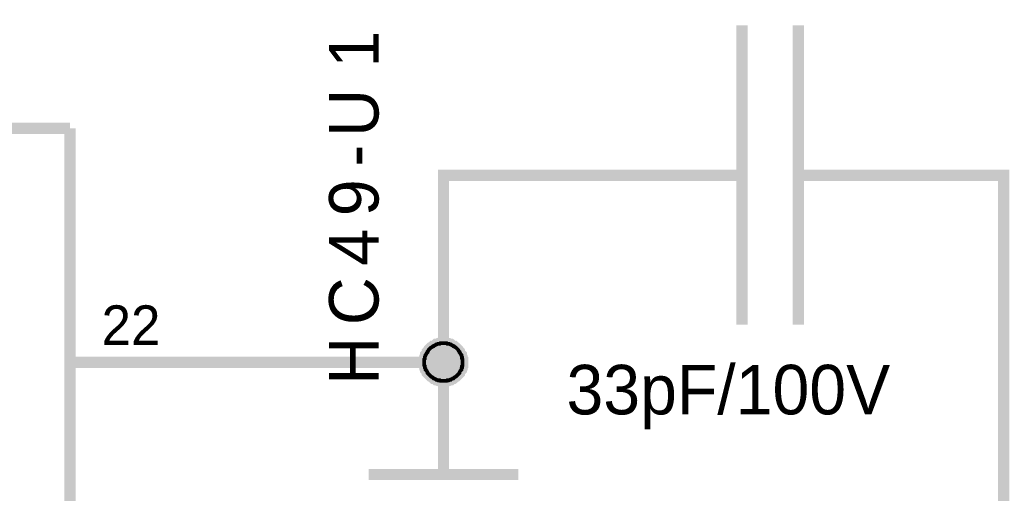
# Model space of a CAD drawing. Header units: millimetres. Extents: x 0 to 420, y 0 to 297.
# Drawn here: x 138.69 to 165.18, y 238.99 to 251.65 of the extents above; entities that cross this region are included whole.
import ezdxf

# ---------------------------------------------------------------- set-up
doc = ezdxf.new("R2010")
doc.units = ezdxf.units.MM
doc.layers.add('Sheet', color=255, linetype='Continuous')

msp = doc.modelspace()

# ---------------------------------------------------------------- linework, layer by layer
at = {"layer": 'Sheet'}
for points, const_width in [([(158.03, 251.496), (158.03, 243.498)], 0.3), ([(159.536, 251.496), (159.536, 243.498)], 0.3), ([(120.045, 248.747), (140.039, 248.747)], 0.3), ([(140.039, 248.747), (140.039, 217.484)], 0.3), ([(150.035, 242.488), (150.035, 247.489), (155.034, 247.489)], 0.3), ([(158.03, 247.489), (155.034, 247.489)], 0.3), ([(159.536, 247.489), (162.532, 247.489)], 0.3), ([(162.532, 227.486), (165.031, 227.486), (165.031, 237.487), (165.031, 247.489), (162.532, 247.489)], 0.3), ([(149.522, 242.488), (149.522, 242.521), (149.522, 242.538), (149.522, 242.571), (149.539, 242.588), (149.539, 242.621), (149.539, 242.637), (149.555, 242.67), (149.555, 242.687), (149.572, 242.703), (149.589, 242.737), (149.605, 242.753), (149.605, 242.77), (149.622, 242.786), (149.638, 242.819), (149.655, 242.836), (149.671, 242.852), (149.688, 242.869), (149.704, 242.886), (149.738, 242.902), (149.754, 242.919), (149.771, 242.919), (149.787, 242.935), (149.82, 242.952), (149.837, 242.968), (149.853, 242.968), (149.887, 242.985), (149.903, 242.985), (149.936, 242.985), (149.953, 243.002), (149.986, 243.002), (150.002, 243.002), (150.035, 243.002)], 0.3), ([(149.522, 242.488), (149.522, 242.521), (149.522, 242.538), (149.522, 242.571), (149.539, 242.588), (149.539, 242.621), (149.539, 242.637), (149.555, 242.67), (149.555, 242.687), (149.572, 242.703), (149.589, 242.737), (149.605, 242.753), (149.605, 242.77), (149.622, 242.786), (149.638, 242.819), (149.655, 242.836), (149.671, 242.852), (149.688, 242.869), (149.704, 242.886), (149.738, 242.902), (149.754, 242.919), (149.771, 242.919), (149.787, 242.935), (149.82, 242.952), (149.837, 242.968), (149.853, 242.968), (149.887, 242.985), (149.903, 242.985), (149.936, 242.985), (149.953, 243.002), (149.986, 243.002), (150.002, 243.002), (150.035, 243.002)], 0.3), ([(149.522, 242.488), (149.522, 242.521), (149.522, 242.538), (149.522, 242.571), (149.539, 242.588), (149.539, 242.621), (149.539, 242.637), (149.555, 242.67), (149.555, 242.687), (149.572, 242.703), (149.589, 242.737), (149.605, 242.753), (149.605, 242.77), (149.622, 242.786), (149.638, 242.819), (149.655, 242.836), (149.671, 242.852), (149.688, 242.869), (149.704, 242.886), (149.738, 242.902), (149.754, 242.919), (149.771, 242.919), (149.787, 242.935), (149.82, 242.952), (149.837, 242.968), (149.853, 242.968), (149.887, 242.985), (149.903, 242.985), (149.936, 242.985), (149.953, 243.002), (149.986, 243.002), (150.002, 243.002), (150.035, 243.002)], 0.3), ([(149.522, 242.488), (149.522, 242.521), (149.522, 242.538), (149.522, 242.571), (149.539, 242.588), (149.539, 242.621), (149.539, 242.637), (149.555, 242.67), (149.555, 242.687), (149.572, 242.703), (149.589, 242.737), (149.605, 242.753), (149.605, 242.77), (149.622, 242.786), (149.638, 242.819), (149.655, 242.836), (149.671, 242.852), (149.688, 242.869), (149.704, 242.886), (149.738, 242.902), (149.754, 242.919), (149.771, 242.919), (149.787, 242.935), (149.82, 242.952), (149.837, 242.968), (149.853, 242.968), (149.887, 242.985), (149.903, 242.985), (149.936, 242.985), (149.953, 243.002), (149.986, 243.002), (150.002, 243.002), (150.035, 243.002)], 0.3), ([(150.035, 243.002), (150.035, 243.002)], 0.3), ([(150.035, 243.002), (150.069, 243.002), (150.085, 243.002), (150.118, 243.002), (150.135, 242.985), (150.168, 242.985), (150.184, 242.985), (150.218, 242.968), (150.234, 242.968), (150.251, 242.952), (150.284, 242.935), (150.3, 242.919), (150.317, 242.919), (150.333, 242.902), (150.366, 242.886), (150.383, 242.869), (150.4, 242.852), (150.416, 242.836), (150.433, 242.819), (150.449, 242.786), (150.466, 242.77), (150.466, 242.753), (150.482, 242.737), (150.499, 242.703), (150.515, 242.687), (150.515, 242.67), (150.532, 242.637), (150.532, 242.621), (150.532, 242.588), (150.549, 242.571), (150.549, 242.538), (150.549, 242.521), (150.549, 242.488)], 0.3), ([(150.035, 243.002), (150.035, 243.002)], 0.3), ([(150.035, 243.002), (150.069, 243.002), (150.085, 243.002), (150.118, 243.002), (150.135, 242.985), (150.168, 242.985), (150.184, 242.985), (150.218, 242.968), (150.234, 242.968), (150.251, 242.952), (150.284, 242.935), (150.3, 242.919), (150.317, 242.919), (150.333, 242.902), (150.366, 242.886), (150.383, 242.869), (150.4, 242.852), (150.416, 242.836), (150.433, 242.819), (150.449, 242.786), (150.466, 242.77), (150.466, 242.753), (150.482, 242.737), (150.499, 242.703), (150.515, 242.687), (150.515, 242.67), (150.532, 242.637), (150.532, 242.621), (150.532, 242.588), (150.549, 242.571), (150.549, 242.538), (150.549, 242.521), (150.549, 242.488)], 0.3), ([(150.035, 243.002), (150.035, 243.002)], 0.3), ([(150.035, 243.002), (150.069, 243.002), (150.085, 243.002), (150.118, 243.002), (150.135, 242.985), (150.168, 242.985), (150.184, 242.985), (150.218, 242.968), (150.234, 242.968), (150.251, 242.952), (150.284, 242.935), (150.3, 242.919), (150.317, 242.919), (150.333, 242.902), (150.366, 242.886), (150.383, 242.869), (150.4, 242.852), (150.416, 242.836), (150.433, 242.819), (150.449, 242.786), (150.466, 242.77), (150.466, 242.753), (150.482, 242.737), (150.499, 242.703), (150.515, 242.687), (150.515, 242.67), (150.532, 242.637), (150.532, 242.621), (150.532, 242.588), (150.549, 242.571), (150.549, 242.538), (150.549, 242.521), (150.549, 242.488)], 0.3), ([(150.035, 243.002), (150.035, 243.002)], 0.3), ([(150.035, 243.002), (150.069, 243.002), (150.085, 243.002), (150.118, 243.002), (150.135, 242.985), (150.168, 242.985), (150.184, 242.985), (150.218, 242.968), (150.234, 242.968), (150.251, 242.952), (150.284, 242.935), (150.3, 242.919), (150.317, 242.919), (150.333, 242.902), (150.366, 242.886), (150.383, 242.869), (150.4, 242.852), (150.416, 242.836), (150.433, 242.819), (150.449, 242.786), (150.466, 242.77), (150.466, 242.753), (150.482, 242.737), (150.499, 242.703), (150.515, 242.687), (150.515, 242.67), (150.532, 242.637), (150.532, 242.621), (150.532, 242.588), (150.549, 242.571), (150.549, 242.538), (150.549, 242.521), (150.549, 242.488)], 0.3), ([(149.522, 242.488), (149.522, 242.521), (149.522, 242.538), (149.522, 242.571), (149.539, 242.588), (149.539, 242.621), (149.539, 242.637), (149.555, 242.67), (149.555, 242.687), (149.572, 242.703), (149.589, 242.737), (149.605, 242.753), (149.605, 242.77), (149.622, 242.786), (149.638, 242.819), (149.655, 242.836), (149.671, 242.852), (149.688, 242.869), (149.704, 242.886), (149.738, 242.902), (149.754, 242.919), (149.771, 242.919), (149.787, 242.935), (149.82, 242.952), (149.837, 242.968), (149.853, 242.968), (149.887, 242.985), (149.903, 242.985), (149.936, 242.985), (149.953, 243.002), (149.986, 243.002), (150.002, 243.002), (150.035, 243.002)], 0.0991), ([(149.522, 242.488), (149.522, 242.521), (149.522, 242.538), (149.522, 242.571), (149.539, 242.588), (149.539, 242.621), (149.539, 242.637), (149.555, 242.67), (149.555, 242.687), (149.572, 242.703), (149.589, 242.737), (149.605, 242.753), (149.605, 242.77), (149.622, 242.786), (149.638, 242.819), (149.655, 242.836), (149.671, 242.852), (149.688, 242.869), (149.704, 242.886), (149.738, 242.902), (149.754, 242.919), (149.771, 242.919), (149.787, 242.935), (149.82, 242.952), (149.837, 242.968), (149.853, 242.968), (149.887, 242.985), (149.903, 242.985), (149.936, 242.985), (149.953, 243.002), (149.986, 243.002), (150.002, 243.002), (150.035, 243.002)], 0.0991), ([(149.522, 242.488), (149.522, 242.521), (149.522, 242.538), (149.522, 242.571), (149.539, 242.588), (149.539, 242.621), (149.539, 242.637), (149.555, 242.67), (149.555, 242.687), (149.572, 242.703), (149.589, 242.737), (149.605, 242.753), (149.605, 242.77), (149.622, 242.786), (149.638, 242.819), (149.655, 242.836), (149.671, 242.852), (149.688, 242.869), (149.704, 242.886), (149.738, 242.902), (149.754, 242.919), (149.771, 242.919), (149.787, 242.935), (149.82, 242.952), (149.837, 242.968), (149.853, 242.968), (149.887, 242.985), (149.903, 242.985), (149.936, 242.985), (149.953, 243.002), (149.986, 243.002), (150.002, 243.002), (150.035, 243.002)], 0.0991), ([(149.522, 242.488), (149.522, 242.521), (149.522, 242.538), (149.522, 242.571), (149.539, 242.588), (149.539, 242.621), (149.539, 242.637), (149.555, 242.67), (149.555, 242.687), (149.572, 242.703), (149.589, 242.737), (149.605, 242.753), (149.605, 242.77), (149.622, 242.786), (149.638, 242.819), (149.655, 242.836), (149.671, 242.852), (149.688, 242.869), (149.704, 242.886), (149.738, 242.902), (149.754, 242.919), (149.771, 242.919), (149.787, 242.935), (149.82, 242.952), (149.837, 242.968), (149.853, 242.968), (149.887, 242.985), (149.903, 242.985), (149.936, 242.985), (149.953, 243.002), (149.986, 243.002), (150.002, 243.002), (150.035, 243.002)], 0.0991), ([(150.035, 243.002), (150.035, 243.002)], 0.0991), ([(150.035, 243.002), (150.069, 243.002), (150.085, 243.002), (150.118, 243.002), (150.135, 242.985), (150.168, 242.985), (150.184, 242.985), (150.218, 242.968), (150.234, 242.968), (150.251, 242.952), (150.284, 242.935), (150.3, 242.919), (150.317, 242.919), (150.333, 242.902), (150.366, 242.886), (150.383, 242.869), (150.4, 242.852), (150.416, 242.836), (150.433, 242.819), (150.449, 242.786), (150.466, 242.77), (150.466, 242.753), (150.482, 242.737), (150.499, 242.703), (150.515, 242.687), (150.515, 242.67), (150.532, 242.637), (150.532, 242.621), (150.532, 242.588), (150.549, 242.571), (150.549, 242.538), (150.549, 242.521), (150.549, 242.488)], 0.0991), ([(150.035, 243.002), (150.035, 243.002)], 0.0991), ([(150.035, 243.002), (150.069, 243.002), (150.085, 243.002), (150.118, 243.002), (150.135, 242.985), (150.168, 242.985), (150.184, 242.985), (150.218, 242.968), (150.234, 242.968), (150.251, 242.952), (150.284, 242.935), (150.3, 242.919), (150.317, 242.919), (150.333, 242.902), (150.366, 242.886), (150.383, 242.869), (150.4, 242.852), (150.416, 242.836), (150.433, 242.819), (150.449, 242.786), (150.466, 242.77), (150.466, 242.753), (150.482, 242.737), (150.499, 242.703), (150.515, 242.687), (150.515, 242.67), (150.532, 242.637), (150.532, 242.621), (150.532, 242.588), (150.549, 242.571), (150.549, 242.538), (150.549, 242.521), (150.549, 242.488)], 0.0991), ([(150.035, 243.002), (150.035, 243.002)], 0.0991), ([(150.035, 243.002), (150.069, 243.002), (150.085, 243.002), (150.118, 243.002), (150.135, 242.985), (150.168, 242.985), (150.184, 242.985), (150.218, 242.968), (150.234, 242.968), (150.251, 242.952), (150.284, 242.935), (150.3, 242.919), (150.317, 242.919), (150.333, 242.902), (150.366, 242.886), (150.383, 242.869), (150.4, 242.852), (150.416, 242.836), (150.433, 242.819), (150.449, 242.786), (150.466, 242.77), (150.466, 242.753), (150.482, 242.737), (150.499, 242.703), (150.515, 242.687), (150.515, 242.67), (150.532, 242.637), (150.532, 242.621), (150.532, 242.588), (150.549, 242.571), (150.549, 242.538), (150.549, 242.521), (150.549, 242.488)], 0.0991), ([(150.035, 243.002), (150.035, 243.002)], 0.0991), ([(150.035, 243.002), (150.069, 243.002), (150.085, 243.002), (150.118, 243.002), (150.135, 242.985), (150.168, 242.985), (150.184, 242.985), (150.218, 242.968), (150.234, 242.968), (150.251, 242.952), (150.284, 242.935), (150.3, 242.919), (150.317, 242.919), (150.333, 242.902), (150.366, 242.886), (150.383, 242.869), (150.4, 242.852), (150.416, 242.836), (150.433, 242.819), (150.449, 242.786), (150.466, 242.77), (150.466, 242.753), (150.482, 242.737), (150.499, 242.703), (150.515, 242.687), (150.515, 242.67), (150.532, 242.637), (150.532, 242.621), (150.532, 242.588), (150.549, 242.571), (150.549, 242.538), (150.549, 242.521), (150.549, 242.488)], 0.0991), ([(140.039, 242.488), (142.538, 242.488)], 0.3), ([(150.035, 241.246), (150.035, 242.488), (142.538, 242.488)], 0.3), ([(150.035, 241.991), (150.002, 241.991), (149.986, 241.991), (149.953, 241.991), (149.936, 242.008), (149.903, 242.008), (149.887, 242.008), (149.853, 242.025), (149.837, 242.025), (149.82, 242.041), (149.787, 242.058), (149.771, 242.058), (149.754, 242.074), (149.738, 242.091), (149.704, 242.107), (149.688, 242.124), (149.671, 242.14), (149.655, 242.157), (149.638, 242.174), (149.622, 242.19), (149.605, 242.207), (149.605, 242.223), (149.589, 242.256), (149.572, 242.273), (149.555, 242.289), (149.555, 242.323), (149.539, 242.339), (149.539, 242.356), (149.539, 242.389), (149.522, 242.405), (149.522, 242.439), (149.522, 242.455), (149.522, 242.488)], 0.3), ([(149.522, 242.488), (149.522, 242.488)], 0.3), ([(150.035, 241.991), (150.002, 241.991), (149.986, 241.991), (149.953, 241.991), (149.936, 242.008), (149.903, 242.008), (149.887, 242.008), (149.853, 242.025), (149.837, 242.025), (149.82, 242.041), (149.787, 242.058), (149.771, 242.058), (149.754, 242.074), (149.738, 242.091), (149.704, 242.107), (149.688, 242.124), (149.671, 242.14), (149.655, 242.157), (149.638, 242.174), (149.622, 242.19), (149.605, 242.207), (149.605, 242.223), (149.589, 242.256), (149.572, 242.273), (149.555, 242.289), (149.555, 242.323), (149.539, 242.339), (149.539, 242.356), (149.539, 242.389), (149.522, 242.405), (149.522, 242.439), (149.522, 242.455), (149.522, 242.488)], 0.3), ([(149.522, 242.488), (149.522, 242.488)], 0.3), ([(150.035, 241.991), (150.002, 241.991), (149.986, 241.991), (149.953, 241.991), (149.936, 242.008), (149.903, 242.008), (149.887, 242.008), (149.853, 242.025), (149.837, 242.025), (149.82, 242.041), (149.787, 242.058), (149.771, 242.058), (149.754, 242.074), (149.738, 242.091), (149.704, 242.107), (149.688, 242.124), (149.671, 242.14), (149.655, 242.157), (149.638, 242.174), (149.622, 242.19), (149.605, 242.207), (149.605, 242.223), (149.589, 242.256), (149.572, 242.273), (149.555, 242.289), (149.555, 242.323), (149.539, 242.339), (149.539, 242.356), (149.539, 242.389), (149.522, 242.405), (149.522, 242.439), (149.522, 242.455), (149.522, 242.488)], 0.3), ([(149.522, 242.488), (149.522, 242.488)], 0.3), ([(150.035, 241.991), (150.002, 241.991), (149.986, 241.991), (149.953, 241.991), (149.936, 242.008), (149.903, 242.008), (149.887, 242.008), (149.853, 242.025), (149.837, 242.025), (149.82, 242.041), (149.787, 242.058), (149.771, 242.058), (149.754, 242.074), (149.738, 242.091), (149.704, 242.107), (149.688, 242.124), (149.671, 242.14), (149.655, 242.157), (149.638, 242.174), (149.622, 242.19), (149.605, 242.207), (149.605, 242.223), (149.589, 242.256), (149.572, 242.273), (149.555, 242.289), (149.555, 242.323), (149.539, 242.339), (149.539, 242.356), (149.539, 242.389), (149.522, 242.405), (149.522, 242.439), (149.522, 242.455), (149.522, 242.488)], 0.3), ([(149.522, 242.488), (149.522, 242.488)], 0.3), ([(150.549, 242.488), (150.549, 242.455), (150.549, 242.439), (150.549, 242.405), (150.532, 242.389), (150.532, 242.356), (150.532, 242.339), (150.515, 242.323), (150.515, 242.289), (150.499, 242.273), (150.482, 242.256), (150.466, 242.223), (150.466, 242.207), (150.449, 242.19), (150.433, 242.174), (150.416, 242.157), (150.4, 242.14), (150.383, 242.124), (150.366, 242.107), (150.333, 242.091), (150.317, 242.074), (150.3, 242.058), (150.284, 242.058), (150.251, 242.041), (150.234, 242.025), (150.218, 242.025), (150.184, 242.008), (150.168, 242.008), (150.135, 242.008), (150.118, 241.991), (150.085, 241.991), (150.069, 241.991), (150.035, 241.991)], 0.3), ([(150.549, 242.488), (150.549, 242.455), (150.549, 242.439), (150.549, 242.405), (150.532, 242.389), (150.532, 242.356), (150.532, 242.339), (150.515, 242.323), (150.515, 242.289), (150.499, 242.273), (150.482, 242.256), (150.466, 242.223), (150.466, 242.207), (150.449, 242.19), (150.433, 242.174), (150.416, 242.157), (150.4, 242.14), (150.383, 242.124), (150.366, 242.107), (150.333, 242.091), (150.317, 242.074), (150.3, 242.058), (150.284, 242.058), (150.251, 242.041), (150.234, 242.025), (150.218, 242.025), (150.184, 242.008), (150.168, 242.008), (150.135, 242.008), (150.118, 241.991), (150.085, 241.991), (150.069, 241.991), (150.035, 241.991)], 0.3), ([(150.549, 242.488), (150.549, 242.455), (150.549, 242.439), (150.549, 242.405), (150.532, 242.389), (150.532, 242.356), (150.532, 242.339), (150.515, 242.323), (150.515, 242.289), (150.499, 242.273), (150.482, 242.256), (150.466, 242.223), (150.466, 242.207), (150.449, 242.19), (150.433, 242.174), (150.416, 242.157), (150.4, 242.14), (150.383, 242.124), (150.366, 242.107), (150.333, 242.091), (150.317, 242.074), (150.3, 242.058), (150.284, 242.058), (150.251, 242.041), (150.234, 242.025), (150.218, 242.025), (150.184, 242.008), (150.168, 242.008), (150.135, 242.008), (150.118, 241.991), (150.085, 241.991), (150.069, 241.991), (150.035, 241.991)], 0.3), ([(150.549, 242.488), (150.549, 242.455), (150.549, 242.439), (150.549, 242.405), (150.532, 242.389), (150.532, 242.356), (150.532, 242.339), (150.515, 242.323), (150.515, 242.289), (150.499, 242.273), (150.482, 242.256), (150.466, 242.223), (150.466, 242.207), (150.449, 242.19), (150.433, 242.174), (150.416, 242.157), (150.4, 242.14), (150.383, 242.124), (150.366, 242.107), (150.333, 242.091), (150.317, 242.074), (150.3, 242.058), (150.284, 242.058), (150.251, 242.041), (150.234, 242.025), (150.218, 242.025), (150.184, 242.008), (150.168, 242.008), (150.135, 242.008), (150.118, 241.991), (150.085, 241.991), (150.069, 241.991), (150.035, 241.991)], 0.3), ([(150.549, 242.488), (150.549, 242.488), (150.549, 242.488), (150.549, 242.488), (150.549, 242.488), (150.549, 242.488), (150.549, 242.488), (150.549, 242.488), (150.549, 242.488), (150.549, 242.488), (150.549, 242.488), (150.549, 242.488), (150.549, 242.488), (150.549, 242.488), (150.549, 242.488), (150.549, 242.488), (150.549, 242.488), (150.549, 242.488), (150.549, 242.488), (150.549, 242.488), (150.549, 242.488), (150.549, 242.488), (150.549, 242.488), (150.549, 242.488), (150.549, 242.488), (150.549, 242.488), (150.549, 242.488), (150.549, 242.488), (150.549, 242.488), (150.549, 242.488), (150.549, 242.488), (150.549, 242.488), (150.549, 242.488)], 0.3), ([(150.549, 242.488), (150.549, 242.488)], 0.3), ([(150.549, 242.488), (150.549, 242.488), (150.549, 242.488), (150.549, 242.488), (150.549, 242.488), (150.549, 242.488), (150.549, 242.488), (150.549, 242.488), (150.549, 242.488), (150.549, 242.488), (150.549, 242.488), (150.549, 242.488), (150.549, 242.488), (150.549, 242.488), (150.549, 242.488), (150.549, 242.488), (150.549, 242.488), (150.549, 242.488), (150.549, 242.488), (150.549, 242.488), (150.549, 242.488), (150.549, 242.488), (150.549, 242.488), (150.549, 242.488), (150.549, 242.488), (150.549, 242.488), (150.549, 242.488), (150.549, 242.488), (150.549, 242.488), (150.549, 242.488), (150.549, 242.488), (150.549, 242.488), (150.549, 242.488)], 0.3), ([(150.549, 242.488), (150.549, 242.488)], 0.3), ([(150.549, 242.488), (150.549, 242.488), (150.549, 242.488), (150.549, 242.488), (150.549, 242.488), (150.549, 242.488), (150.549, 242.488), (150.549, 242.488), (150.549, 242.488), (150.549, 242.488), (150.549, 242.488), (150.549, 242.488), (150.549, 242.488), (150.549, 242.488), (150.549, 242.488), (150.549, 242.488), (150.549, 242.488), (150.549, 242.488), (150.549, 242.488), (150.549, 242.488), (150.549, 242.488), (150.549, 242.488), (150.549, 242.488), (150.549, 242.488), (150.549, 242.488), (150.549, 242.488), (150.549, 242.488), (150.549, 242.488), (150.549, 242.488), (150.549, 242.488), (150.549, 242.488), (150.549, 242.488), (150.549, 242.488)], 0.3), ([(150.549, 242.488), (150.549, 242.488)], 0.3), ([(150.549, 242.488), (150.549, 242.488), (150.549, 242.488), (150.549, 242.488), (150.549, 242.488), (150.549, 242.488), (150.549, 242.488), (150.549, 242.488), (150.549, 242.488), (150.549, 242.488), (150.549, 242.488), (150.549, 242.488), (150.549, 242.488), (150.549, 242.488), (150.549, 242.488), (150.549, 242.488), (150.549, 242.488), (150.549, 242.488), (150.549, 242.488), (150.549, 242.488), (150.549, 242.488), (150.549, 242.488), (150.549, 242.488), (150.549, 242.488), (150.549, 242.488), (150.549, 242.488), (150.549, 242.488), (150.549, 242.488), (150.549, 242.488), (150.549, 242.488), (150.549, 242.488), (150.549, 242.488), (150.549, 242.488)], 0.3), ([(150.549, 242.488), (150.549, 242.488)], 0.3), ([(150.035, 241.991), (150.002, 241.991), (149.986, 241.991), (149.953, 241.991), (149.936, 242.008), (149.903, 242.008), (149.887, 242.008), (149.853, 242.025), (149.837, 242.025), (149.82, 242.041), (149.787, 242.058), (149.771, 242.058), (149.754, 242.074), (149.738, 242.091), (149.704, 242.107), (149.688, 242.124), (149.671, 242.14), (149.655, 242.157), (149.638, 242.174), (149.622, 242.19), (149.605, 242.207), (149.605, 242.223), (149.589, 242.256), (149.572, 242.273), (149.555, 242.289), (149.555, 242.323), (149.539, 242.339), (149.539, 242.356), (149.539, 242.389), (149.522, 242.405), (149.522, 242.439), (149.522, 242.455), (149.522, 242.488)], 0.0991), ([(149.522, 242.488), (149.522, 242.488)], 0.0991), ([(150.035, 241.991), (150.002, 241.991), (149.986, 241.991), (149.953, 241.991), (149.936, 242.008), (149.903, 242.008), (149.887, 242.008), (149.853, 242.025), (149.837, 242.025), (149.82, 242.041), (149.787, 242.058), (149.771, 242.058), (149.754, 242.074), (149.738, 242.091), (149.704, 242.107), (149.688, 242.124), (149.671, 242.14), (149.655, 242.157), (149.638, 242.174), (149.622, 242.19), (149.605, 242.207), (149.605, 242.223), (149.589, 242.256), (149.572, 242.273), (149.555, 242.289), (149.555, 242.323), (149.539, 242.339), (149.539, 242.356), (149.539, 242.389), (149.522, 242.405), (149.522, 242.439), (149.522, 242.455), (149.522, 242.488)], 0.0991), ([(149.522, 242.488), (149.522, 242.488)], 0.0991), ([(150.035, 241.991), (150.002, 241.991), (149.986, 241.991), (149.953, 241.991), (149.936, 242.008), (149.903, 242.008), (149.887, 242.008), (149.853, 242.025), (149.837, 242.025), (149.82, 242.041), (149.787, 242.058), (149.771, 242.058), (149.754, 242.074), (149.738, 242.091), (149.704, 242.107), (149.688, 242.124), (149.671, 242.14), (149.655, 242.157), (149.638, 242.174), (149.622, 242.19), (149.605, 242.207), (149.605, 242.223), (149.589, 242.256), (149.572, 242.273), (149.555, 242.289), (149.555, 242.323), (149.539, 242.339), (149.539, 242.356), (149.539, 242.389), (149.522, 242.405), (149.522, 242.439), (149.522, 242.455), (149.522, 242.488)], 0.0991), ([(149.522, 242.488), (149.522, 242.488)], 0.0991), ([(150.035, 241.991), (150.002, 241.991), (149.986, 241.991), (149.953, 241.991), (149.936, 242.008), (149.903, 242.008), (149.887, 242.008), (149.853, 242.025), (149.837, 242.025), (149.82, 242.041), (149.787, 242.058), (149.771, 242.058), (149.754, 242.074), (149.738, 242.091), (149.704, 242.107), (149.688, 242.124), (149.671, 242.14), (149.655, 242.157), (149.638, 242.174), (149.622, 242.19), (149.605, 242.207), (149.605, 242.223), (149.589, 242.256), (149.572, 242.273), (149.555, 242.289), (149.555, 242.323), (149.539, 242.339), (149.539, 242.356), (149.539, 242.389), (149.522, 242.405), (149.522, 242.439), (149.522, 242.455), (149.522, 242.488)], 0.0991), ([(149.522, 242.488), (149.522, 242.488)], 0.0991), ([(150.549, 242.488), (150.549, 242.455), (150.549, 242.439), (150.549, 242.405), (150.532, 242.389), (150.532, 242.356), (150.532, 242.339), (150.515, 242.323), (150.515, 242.289), (150.499, 242.273), (150.482, 242.256), (150.466, 242.223), (150.466, 242.207), (150.449, 242.19), (150.433, 242.174), (150.416, 242.157), (150.4, 242.14), (150.383, 242.124), (150.366, 242.107), (150.333, 242.091), (150.317, 242.074), (150.3, 242.058), (150.284, 242.058), (150.251, 242.041), (150.234, 242.025), (150.218, 242.025), (150.184, 242.008), (150.168, 242.008), (150.135, 242.008), (150.118, 241.991), (150.085, 241.991), (150.069, 241.991), (150.035, 241.991)], 0.0991), ([(150.549, 242.488), (150.549, 242.455), (150.549, 242.439), (150.549, 242.405), (150.532, 242.389), (150.532, 242.356), (150.532, 242.339), (150.515, 242.323), (150.515, 242.289), (150.499, 242.273), (150.482, 242.256), (150.466, 242.223), (150.466, 242.207), (150.449, 242.19), (150.433, 242.174), (150.416, 242.157), (150.4, 242.14), (150.383, 242.124), (150.366, 242.107), (150.333, 242.091), (150.317, 242.074), (150.3, 242.058), (150.284, 242.058), (150.251, 242.041), (150.234, 242.025), (150.218, 242.025), (150.184, 242.008), (150.168, 242.008), (150.135, 242.008), (150.118, 241.991), (150.085, 241.991), (150.069, 241.991), (150.035, 241.991)], 0.0991), ([(150.549, 242.488), (150.549, 242.455), (150.549, 242.439), (150.549, 242.405), (150.532, 242.389), (150.532, 242.356), (150.532, 242.339), (150.515, 242.323), (150.515, 242.289), (150.499, 242.273), (150.482, 242.256), (150.466, 242.223), (150.466, 242.207), (150.449, 242.19), (150.433, 242.174), (150.416, 242.157), (150.4, 242.14), (150.383, 242.124), (150.366, 242.107), (150.333, 242.091), (150.317, 242.074), (150.3, 242.058), (150.284, 242.058), (150.251, 242.041), (150.234, 242.025), (150.218, 242.025), (150.184, 242.008), (150.168, 242.008), (150.135, 242.008), (150.118, 241.991), (150.085, 241.991), (150.069, 241.991), (150.035, 241.991)], 0.0991), ([(150.549, 242.488), (150.549, 242.455), (150.549, 242.439), (150.549, 242.405), (150.532, 242.389), (150.532, 242.356), (150.532, 242.339), (150.515, 242.323), (150.515, 242.289), (150.499, 242.273), (150.482, 242.256), (150.466, 242.223), (150.466, 242.207), (150.449, 242.19), (150.433, 242.174), (150.416, 242.157), (150.4, 242.14), (150.383, 242.124), (150.366, 242.107), (150.333, 242.091), (150.317, 242.074), (150.3, 242.058), (150.284, 242.058), (150.251, 242.041), (150.234, 242.025), (150.218, 242.025), (150.184, 242.008), (150.168, 242.008), (150.135, 242.008), (150.118, 241.991), (150.085, 241.991), (150.069, 241.991), (150.035, 241.991)], 0.0991), ([(150.549, 242.488), (150.549, 242.488), (150.549, 242.488), (150.549, 242.488), (150.549, 242.488), (150.549, 242.488), (150.549, 242.488), (150.549, 242.488), (150.549, 242.488), (150.549, 242.488), (150.549, 242.488), (150.549, 242.488), (150.549, 242.488), (150.549, 242.488), (150.549, 242.488), (150.549, 242.488), (150.549, 242.488), (150.549, 242.488), (150.549, 242.488), (150.549, 242.488), (150.549, 242.488), (150.549, 242.488), (150.549, 242.488), (150.549, 242.488), (150.549, 242.488), (150.549, 242.488), (150.549, 242.488), (150.549, 242.488), (150.549, 242.488), (150.549, 242.488), (150.549, 242.488), (150.549, 242.488), (150.549, 242.488)], 0.0991), ([(150.549, 242.488), (150.549, 242.488)], 0.0991), ([(150.549, 242.488), (150.549, 242.488), (150.549, 242.488), (150.549, 242.488), (150.549, 242.488), (150.549, 242.488), (150.549, 242.488), (150.549, 242.488), (150.549, 242.488), (150.549, 242.488), (150.549, 242.488), (150.549, 242.488), (150.549, 242.488), (150.549, 242.488), (150.549, 242.488), (150.549, 242.488), (150.549, 242.488), (150.549, 242.488), (150.549, 242.488), (150.549, 242.488), (150.549, 242.488), (150.549, 242.488), (150.549, 242.488), (150.549, 242.488), (150.549, 242.488), (150.549, 242.488), (150.549, 242.488), (150.549, 242.488), (150.549, 242.488), (150.549, 242.488), (150.549, 242.488), (150.549, 242.488), (150.549, 242.488)], 0.0991), ([(150.549, 242.488), (150.549, 242.488)], 0.0991), ([(150.549, 242.488), (150.549, 242.488), (150.549, 242.488), (150.549, 242.488), (150.549, 242.488), (150.549, 242.488), (150.549, 242.488), (150.549, 242.488), (150.549, 242.488), (150.549, 242.488), (150.549, 242.488), (150.549, 242.488), (150.549, 242.488), (150.549, 242.488), (150.549, 242.488), (150.549, 242.488), (150.549, 242.488), (150.549, 242.488), (150.549, 242.488), (150.549, 242.488), (150.549, 242.488), (150.549, 242.488), (150.549, 242.488), (150.549, 242.488), (150.549, 242.488), (150.549, 242.488), (150.549, 242.488), (150.549, 242.488), (150.549, 242.488), (150.549, 242.488), (150.549, 242.488), (150.549, 242.488), (150.549, 242.488)], 0.0991), ([(150.549, 242.488), (150.549, 242.488)], 0.0991), ([(150.549, 242.488), (150.549, 242.488), (150.549, 242.488), (150.549, 242.488), (150.549, 242.488), (150.549, 242.488), (150.549, 242.488), (150.549, 242.488), (150.549, 242.488), (150.549, 242.488), (150.549, 242.488), (150.549, 242.488), (150.549, 242.488), (150.549, 242.488), (150.549, 242.488), (150.549, 242.488), (150.549, 242.488), (150.549, 242.488), (150.549, 242.488), (150.549, 242.488), (150.549, 242.488), (150.549, 242.488), (150.549, 242.488), (150.549, 242.488), (150.549, 242.488), (150.549, 242.488), (150.549, 242.488), (150.549, 242.488), (150.549, 242.488), (150.549, 242.488), (150.549, 242.488), (150.549, 242.488), (150.549, 242.488)], 0.0991), ([(150.549, 242.488), (150.549, 242.488)], 0.0991), ([(150.035, 239.491), (150.035, 241.246)], 0.3), ([(152.038, 239.491), (148.033, 239.491)], 0.3)]:
    msp.add_lwpolyline(points, dxfattribs=dict(at, const_width=const_width))
at = {"layer": 'Sheet', "const_width": 0.508}
msp.add_lwpolyline([(149.746, 242.5, 1), (150.254, 242.5, 1)], format="xyb", close=True, dxfattribs=at)

# ---------------------------------------------------------------- texts
at = {"layer": 'Sheet'}
for s, p in [('1', (148.298, 250.37)), ('U', (148.298, 248.516)), ('-', (148.298, 247.721)), ('9', (148.298, 246.396)), ('4', (148.298, 245.071)), ('C', (148.298, 243.482)), ('H', (148.298, 241.892))]:
    msp.add_text(s, height=1.325, rotation=90, dxfattribs=at).set_placement(p)
for s, height, p in [('22', 1.0598, (140.883, 242.952)), ('33pF/100V', 1.3247, (153.329, 241.097))]:
    msp.add_text(s, height=height, dxfattribs=at).set_placement(p)

doc.saveas('drawing.dxf')
